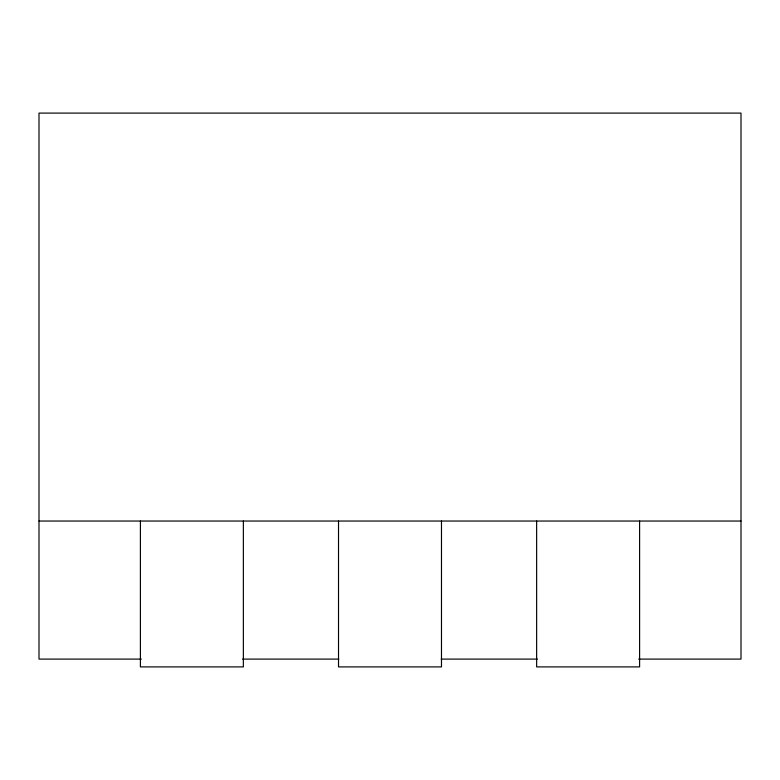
<?xml version="1.0" encoding="UTF-8"?>
<svg xmlns="http://www.w3.org/2000/svg" width="780" height="780" viewBox="0 0 780 780"><rect width="100%" height="100%" fill="white"/><g stroke="black" fill="none" stroke-linecap="round" stroke-linejoin="round"><path stroke-width="1.17" d="M39 521.04L741 521.04M141.375 659.1L39 659.1L39 113.1L741 113.1L741 659.1L638.625 659.1M242.531 659.1L338.812 659.1M441.188 659.1L537.469 659.1M639.6 521.04L639.6 666.9L536.64 666.9L536.64 521.04M441.48 521.04L441.48 666.9L338.52 666.9L338.52 521.04M243.36 521.04L243.36 666.9L140.4 666.9L140.4 521.04"/></g></svg>
